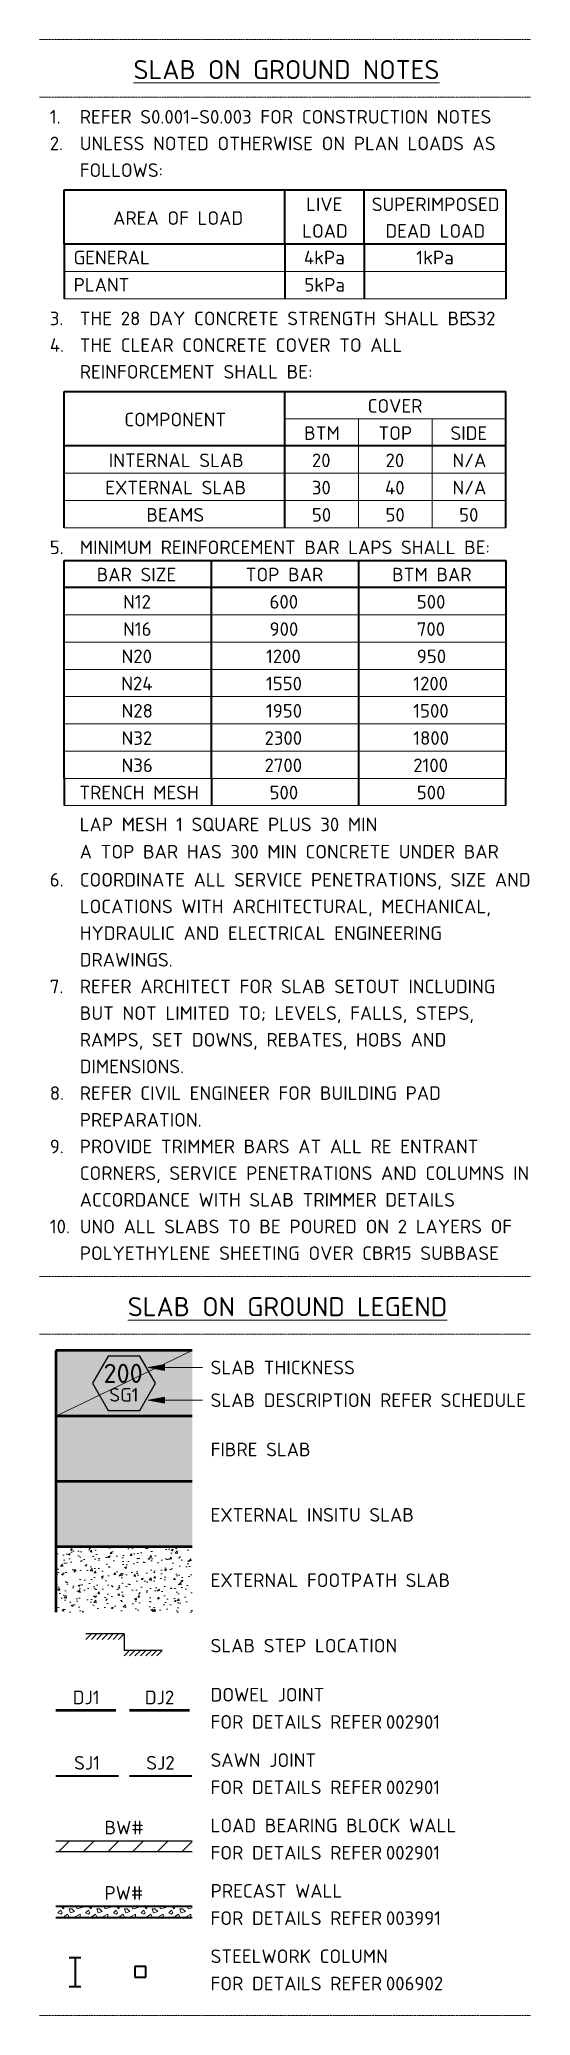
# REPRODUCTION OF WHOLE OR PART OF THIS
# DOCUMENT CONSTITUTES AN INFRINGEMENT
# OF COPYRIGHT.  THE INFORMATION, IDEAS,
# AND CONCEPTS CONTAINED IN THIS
# Model space of a CAD drawing. Header units: millimetres. Extents: x -2407225 to -2284062, y -3762 to 4044235.
# Drawn here: x -2293062 to -2284062, y -3762 to 32496 of the extents above.
import ezdxf

# ---------------------------------------------------------------- set-up
doc = ezdxf.new("R2010")
doc.units = ezdxf.units.MM
for name, pattern in [('Dash', [7, 5, -2]), ('Joint 1', [9.5, 7, -0.75, 1, -0.75]), ('Joint 2', [11.25, 7, -0.75, 1, -0.75, 1, -0.75])]:
    doc.linetypes.add(name, pattern=pattern)
for name, color, linetype, lineweight in [('A-000-T_TEXT', 231, 'Continuous', 13), ('A-010-M_LINE', 90, 'Continuous', 13), ('A-060-M_DETAIL', 3, 'Continuous', 25), ('Z-000-T_TEXT', 131, 'Continuous', 25), ('Z-060-M_DETAIL', 92, 'Continuous', 25), ('Z-200_P_REF_PLANE', 111, 'Dash', 13)]:
    doc.layers.add(name, color=color, linetype=linetype, lineweight=lineweight)
doc.styles.add('ISOCPEUR_2', font='isocpeur.ttf', dxfattribs={"height": 250})
doc.styles.add('ISOCPEUR_3', font='isocpeur.ttf', dxfattribs={"height": 350})
doc.styles.add('ISOCPEUR_B', font='', dxfattribs={"height": 250})
doc.styles.add('ISOCPEUR_B_1', font='', dxfattribs={"height": 350})
doc.styles.get('ISOCPEUR_B').set_extended_font_data('ISOCPEUR', bold=True)
doc.styles.get('ISOCPEUR_B_1').set_extended_font_data('ISOCPEUR', bold=True)

# ---------------------------------------------------------------- blocks, each defined once
blk = doc.blocks.new('NRP_Joint Location _v2_ - DJ1 - DOWELLED JOINT-4183157-_2_0_ SLAB ON GROUND LEGEND - LOADS')
at = {"layer": 'Z-060-M_DETAIL', "lineweight": 50}
blk.add_line((1005, 1838), (2105, 1838), dxfattribs=at)
blk = doc.blocks.new('NRP_Joint Location _v2_ - SJ1 - SAWN JOINT _No Cradle_-3000054-_2_0_ SLAB ON GROUND LEGEND - LOADS')
at = {"layer": 'Z-060-M_DETAIL', "linetype": 'Joint 1', "lineweight": 35}
blk.add_line((1005, 638), (2155, 638), dxfattribs=at)
blk = doc.blocks.new('NRP_Joint Location _v2_ - SJ2 - SAWN JOINT _with Cradle_-3000067-_2_0_ SLAB ON GROUND LEGEND - LOADS')
at = {"layer": 'Z-060-M_DETAIL', "linetype": 'Joint 2', "lineweight": 35}
blk.add_line((2355, 638), (3505, 638), dxfattribs=at)
blk = doc.blocks.new('NRP_Joint Location _v2_ - DJ2 - DOWELLED JOINT-4183182-_2_0_ SLAB ON GROUND LEGEND - LOADS')
at = {"layer": 'Z-060-M_DETAIL', "lineweight": 50}
blk.add_line((2355, 1838), (3455, 1838), dxfattribs=at)
blk = doc.blocks.new('NRP_Note - Reinforcement Cover _v2_ - Reinforcement Cover-2930140-_2_0_ SLAB ON GROUND LEGEND - LOADS')
at = {"layer": 'Z-000-T_TEXT', "lineweight": 35}
for p, q in [((1155, 23538), (1155, 26038)), ((1155, 26038), (9255, 26038)), ((5205, 23538), (5205, 26038)), ((9255, 23538), (9255, 26038)), ((9255, 25038), (1155, 25038))]:
    blk.add_line(p, q, dxfattribs=at)
at = {"layer": 'Z-000-T_TEXT', "lineweight": 18}
for p, q in [((9255, 25538), (5205, 25538)), ((6555, 23538), (6555, 25538)), ((7905, 23538), (7905, 25538)), ((9255, 24538), (1155, 24538)), ((9255, 24038), (1155, 24038)), ((9255, 23538), (1155, 23538))]:
    blk.add_line(p, q, dxfattribs=at)
at = {"layer": 'Z-000-T_TEXT', "lineweight": 18, "char_height": 250, "attachment_point": 1, "style": 'ISOCPEUR_B'}
for s, insert, width in [('COVER', (6720, 25898), 1226.58), ('COMPONENT', (2260, 25648), 2220.67), ('BTM', (5556, 25399), 777.64), ('TOP', (6919, 25399), 745.57), ('SIDE', (8239, 25399), 817.72)]:
    blk.add_mtext(s, dxfattribs=dict(at, insert=insert, width=width))
blk = doc.blocks.new('NRP_Note - Concrete Loads _v2_ - Concrete Loads-1295454-_2_0_ SLAB ON GROUND LEGEND - LOADS')
at = {"layer": 'Z-000-T_TEXT', "lineweight": 35}
for p, q in [((1155, 28738), (1155, 29738)), ((1155, 29738), (9255, 29738)), ((5205, 28738), (5205, 29738)), ((6655, 28738), (6655, 29738)), ((9255, 29738), (9255, 28738)), ((1155, 28738), (1155, 28238)), ((9255, 28738), (1155, 28738)), ((5205, 28738), (5205, 28238)), ((6655, 28738), (6655, 28238)), ((9255, 28738), (9255, 28238)), ((1155, 28238), (1155, 27738)), ((5205, 28238), (5205, 27738)), ((6655, 28238), (6655, 27738)), ((9255, 28238), (9255, 27738))]:
    blk.add_line(p, q, dxfattribs=at)
at = {"layer": 'Z-000-T_TEXT', "lineweight": 18}
for p, q in [((9255, 28238), (1155, 28238)), ((9255, 27738), (1155, 27738))]:
    blk.add_line(p, q, dxfattribs=at)
at = {"layer": 'Z-000-T_TEXT', "lineweight": 18, "char_height": 250, "attachment_point": 1, "style": 'ISOCPEUR_B'}
for s, insert, width in [('LIVE ', (5592, 29597), 962.02), ('SUPERIMPOSED', (6795, 29597), 2813.92), ('AREA OF LOAD', (2054, 29345), 2894.09), ('LOAD', (5520, 29108), 1002.11), ('DEAD LOAD', (7046, 29108), 2196.62)]:
    blk.add_mtext(s, dxfattribs=dict(at, insert=insert, width=width))
blk = doc.blocks.new('NRP_Slab Tag Dummy _v2_ - Thickness with Description-1498209-_2_0_ SLAB ON GROUND LEGEND - LOADS')
at = {"layer": 'Z-000-T_TEXT'}
for p, q in [((1966, 8338), (1677, 7838)), ((2543, 8338), (1966, 8338)), ((2832, 7838), (2543, 8338)), ((1677, 7838), (1966, 7338)), ((2543, 7338), (2832, 7838)), ((1966, 7338), (2543, 7338))]:
    blk.add_line(p, q, dxfattribs=at)
blk = doc.blocks.new('View Reference - Legend - Detail Ref-1561647-_2_0_ SLAB ON GROUND LEGEND - LOADS')
at = {"layer": 'Z-000-T_TEXT', "lineweight": 13, "insert": (3840, 1749), "char_height": 250, "width": 3711.81, "attachment_point": 1, "style": 'ISOCPEUR_2'}
blk.add_mtext('FOR DETAILS REFER', dxfattribs=at)
blk = doc.blocks.new('NRP_Slab Step _v2_ - Slab Step-780736-_2_0_ SLAB ON GROUND LEGEND - LOADS')
at = {"layer": 'Z-000-T_TEXT'}
for p, q in [((1655, 3238), (1555, 3138)), ((2255, 3238), (1555, 3238)), ((1755, 3238), (1655, 3138)), ((1855, 3238), (1755, 3138)), ((1955, 3238), (1855, 3138)), ((2055, 3238), (1955, 3138)), ((2155, 3238), (2055, 3138)), ((2255, 3238), (2155, 3138)), ((2255, 3238), (2255, 2938)), ((2355, 2938), (2255, 2838)), ((2955, 2938), (2255, 2938)), ((2455, 2938), (2355, 2838)), ((2555, 2938), (2455, 2838)), ((2655, 2938), (2555, 2838)), ((2755, 2938), (2655, 2838)), ((2855, 2938), (2755, 2838)), ((2955, 2938), (2855, 2838))]:
    blk.add_line(p, q, dxfattribs=at)
blk = doc.blocks.new('NRP_Note - Lap Schedule _v2_ - Slab on Ground-1169103-_2_0_ SLAB ON GROUND LEGEND - LOADS')
at = {"layer": 'Z-000-T_TEXT', "lineweight": 35}
for p, q in [((1155, 18938), (1155, 22938)), ((1155, 22938), (3855, 22938)), ((3855, 22938), (9255, 22938)), ((3855, 22938), (6555, 22938)), ((3855, 22438), (3855, 22938)), ((6555, 22938), (6555, 18938)), ((6555, 22938), (6555, 18938)), ((9255, 22938), (9255, 18938)), ((3855, 22438), (1155, 22438)), ((9255, 22438), (3855, 22438)), ((3855, 18938), (3855, 22438)), ((1155, 18938), (1155, 18438)), ((3855, 18938), (3855, 18438)), ((6555, 18938), (6555, 18438)), ((9255, 18438), (9255, 18938))]:
    blk.add_line(p, q, dxfattribs=at)
at = {"layer": 'Z-000-T_TEXT', "lineweight": 18}
for p, q in [((3855, 21938), (1155, 21938)), ((9255, 21938), (3855, 21938)), ((3855, 21438), (1155, 21438)), ((9255, 21438), (3855, 21438)), ((3855, 20938), (1155, 20938)), ((9255, 20938), (3855, 20938)), ((3855, 20438), (1155, 20438)), ((9255, 20438), (3855, 20438)), ((3855, 19938), (1155, 19938)), ((9255, 19938), (3855, 19938)), ((3855, 19438), (1155, 19438)), ((9255, 19438), (3855, 19438)), ((3855, 18938), (1155, 18938)), ((9255, 18938), (3855, 18938)), ((1155, 18438), (9255, 18438))]:
    blk.add_line(p, q, dxfattribs=at)
at = {"layer": 'Z-000-T_TEXT', "lineweight": 18, "char_height": 250, "attachment_point": 1}
for s, insert, width, style in [('BAR SIZE', (1753, 22803), 1787.76, 'ISOCPEUR_B'), ('TOP BAR', (4485, 22803), 1715.61, 'ISOCPEUR_B'), ('BTM BAR', (7169, 22803), 1747.68, 'ISOCPEUR_B'), ('N12', (2236, 22303), 609.28, 'ISOCPEUR_2'), ('600', (4922, 22303), 649.37, 'ISOCPEUR_2'), ('500', (7622, 22303), 649.37, 'ISOCPEUR_2'), ('N16', (2236, 21803), 609.28, 'ISOCPEUR_2'), ('900', (4922, 21803), 649.37, 'ISOCPEUR_2'), ('700', (7622, 21803), 649.37, 'ISOCPEUR_2'), ('N20', (2209, 21303), 673.42, 'ISOCPEUR_2'), ('1200', (4856, 21303), 801.69, 'ISOCPEUR_2'), ('950', (7622, 21303), 649.37, 'ISOCPEUR_2'), ('N24', (2203, 20803), 697.47, 'ISOCPEUR_2'), ('1550', (4856, 20803), 801.69, 'ISOCPEUR_2'), ('1200', (7556, 20803), 801.69, 'ISOCPEUR_2'), ('N28', (2209, 20303), 673.42, 'ISOCPEUR_2'), ('1950', (4856, 20303), 801.69, 'ISOCPEUR_2'), ('1500', (7556, 20303), 801.69, 'ISOCPEUR_2'), ('N32', (2209, 19803), 673.42, 'ISOCPEUR_2'), ('2300', (4830, 19803), 865.82, 'ISOCPEUR_2'), ('1800', (7556, 19803), 801.69, 'ISOCPEUR_2'), ('N36', (2209, 19303), 673.42, 'ISOCPEUR_2'), ('2700', (4830, 19303), 865.82, 'ISOCPEUR_2'), ('2100', (7556, 19303), 801.69, 'ISOCPEUR_2'), ('TRENCH MESH', (1435, 18803), 2549.37, 'ISOCPEUR_2'), ('500', (4922, 18803), 649.37, 'ISOCPEUR_2'), ('500', (7622, 18803), 649.37, 'ISOCPEUR_2'), ('LAP MESH 1 SQUARE PLUS 30 MIN', (1441, 18218), 6381.43, 'ISOCPEUR_2'), ('A TOP BAR HAS 300 MIN CONCRETE UNDER BAR', (1441, 17718), 8986.92, 'ISOCPEUR_2')]:
    blk.add_mtext(s, dxfattribs=dict(at, insert=insert, width=width, style=style))

msp = doc.modelspace()

# ---------------------------------------------------------------- hatches: boundary and pattern name
at = {"layer": 'A-000-T_TEXT', "lineweight": 18}
for points in [[(-2291070, 8128), (-2290770, 8075), (-2290770, 8181)], [(-2291070, 7528), (-2290770, 7475), (-2290770, 7581)]]:
    msp.add_hatch(color=7, dxfattribs=at).paths.add_polyline_path(points)
at = {"layer": 'Z-060-M_DETAIL'}
for color, points in [(10, [(-2292762, 8438), (-2292762, 7238), (-2290262, 7238), (-2290262, 8438)]), (10, [(-2292762, 7238), (-2292762, 6038), (-2290262, 6038), (-2290262, 7238)]), (254, [(-2292762, 6038), (-2292762, 4838), (-2290262, 4838), (-2290262, 6038)])]:
    msp.add_hatch(color=color, dxfattribs=at).paths.add_polyline_path(points)
at = {"layer": 'Z-060-M_DETAIL', "lineweight": 18}
h = msp.add_hatch(dxfattribs=at)
h.set_pattern_fill('FP_3', color=8, style=0, pattern_type=2)
h.set_pattern_definition([(50, (-2293766.6, 0), (364.368, -31.878), [38.1, -419.1]), (355, (-2293766.6, 0), (-70.486, 382.113), [30.48, -335.28]), (100.451, (-2293736.23, -2.66), (293.885, 350.233), [32.38, -356.18]), (46.184, (-2293766.6, 101.6), (542.16, -84.086), [57.15, -628.65]), (96.636, (-2293721.4, 94.6), (474.805, 494.855), [48.57, -534.27]), (351.184, (-2293766.6, 101.6), (474.81, 494.85), [45.72, -502.92]), (21, (-2293715.8, 76.2), (303.228, -204.53), [38.1, -419.1]), (326, (-2293715.8, 76.2), (123.604, 368.376), [30.48, -335.28]), (71.451, (-2293690.53, 59.16), (426.834, 163.843), [32.38, -356.18]), (37.5, (-2293766.6, 0), (6.1766, 169.1102), [3.353, -327.863, 3.353, -337.007, -336.55]), (37.5, (-2293766.6, 0), (6.1766, 169.1102), [-671.576, 3.353, -333.197]), (7.5, (-2293766.6, 0), (133.639, 200.3615), [3.353, -190.703, 3.353, -320.243, -128.27]), (7.5, (-2293766.6, 0), (133.639, 200.3615), [-517.652, 3.353, -124.917]), (327.5, (-2293879.88, 0), (271.1818, -11.4584), [3.353, -123.647, 3.353, -392.887, -525.78]), (327.5, (-2293879.88, 0), (271.1818, -11.4584), [-523.24, 3.353, -522.427]), (317.5, (-2293930.68, 0), (296.2585, 50.853), [3.353, -161.747, 3.353, -259.791, -373.38]), (317.5, (-2293930.68, 0), (296.2585, 50.853), [-428.244, 3.353, -370.027])])
h.paths.add_polyline_path([(-2292762, 4838), (-2292762, 3638), (-2290262, 3638), (-2290262, 4838)])
h = msp.add_hatch(dxfattribs=at)
h.set_pattern_fill('FP_1', color=8, style=0, pattern_type=2)
h.set_pattern_definition([(45, (-2293766.6, 0), (-226.274, 226.274), [])])
h.paths.add_polyline_path([(-2292762, -562), (-2292762, -752), (-2290262, -752), (-2290262, -562)])
h = msp.add_hatch(dxfattribs=at)
h.set_pattern_fill('FP_2', color=8, style=0, pattern_type=2)
h.set_pattern_definition([(296.565, (-2293639.6, 76.2), (7e-06, 508), [56.796, -1079.126]), (33.69, (-2293614.2, 25.4), (0.0006, 508), [91.58, -1740.04]), (33.69, (-2293106.2, 25.4), (0.0006, 508), [91.58, -1740.04]), (33.69, (-2292598.2, 25.4), (0.0006, 508), [91.58, -1740.04]), (116.565, (-2293538, 76.2), (7e-06, 508), [56.796, -1079.126]), (213.69, (-2293563.4, 127), (0.0006, 508), [91.58, -1740.04]), (213.69, (-2293055.4, 127), (0.0006, 508), [91.58, -1740.04]), (213.69, (-2292547.4, 127), (0.0006, 508), [91.58, -1740.04]), (26.565, (-2293436.4, 76.2), (0.0009, 508), [113.59, -1022.33]), (26.565, (-2292928.4, 76.2), (0.0009, 508), [113.59, -1022.33]), (270, (-2293334.8, 127), (508, 3e-14), [50.8, -457.2]), (225, (-2293334.8, 76.2), (-6e-14, 508), [71.84, -646.58]), (135, (-2293385.6, 25.4), (6e-14, 508), [71.84, -646.58]), (288.435, (-2293538, 228.6), (-0.0001, 508), [80.32, -1526.115]), (18.435, (-2293512.6, 152.4), (-0.0001, 508), [80.32, -1526.12]), (18.435, (-2293004.6, 152.4), (-0.0001, 508), [80.32, -1526.12]), (18.435, (-2292496.6, 152.4), (-0.0001, 508), [80.32, -1526.12]), (135, (-2293436.4, 177.8), (6e-14, 508), [71.84, -646.58]), (180, (-2293487.2, 228.6), (-6e-14, -508), [50.8, -457.2]), (251.565, (-2293665, 355.6), (0.0001, 508), [80.32, -1526.115]), (315, (-2293690.4, 279.4), (0, 508), [71.84, -646.58]), (71.565, (-2293639.6, 228.6), (0.0001, 508), [80.32, -1526.115]), (135, (-2293614.2, 304.8), (6e-14, 508), [71.84, -646.58]), (225, (-2293461.8, 355.6), (-6e-14, 508), [71.84, -646.58]), (123.69, (-2293512.6, 304.8), (0.0006, 508), [91.58, -1740.04]), (123.69, (-2293004.6, 304.8), (0.0006, 508), [91.58, -1740.04]), (26.565, (-2293563.4, 381), (0.0009, 508), [56.8, -1079.13]), (26.565, (-2293055.4, 381), (0.0009, 508), [56.8, -1079.13]), (315, (-2293512.6, 406.4), (0, 508), [71.84, -646.58]), (213.69, (-2293284, 482.6), (0.0006, 508), [91.58, -1740.04]), (213.69, (-2292776, 482.6), (0.0006, 508), [91.58, -1740.04]), (213.69, (-2292268, 482.6), (0.0006, 508), [91.58, -1740.04]), (296.565, (-2293360.2, 431.8), (7e-06, 508), [56.796, -1079.126]), (45, (-2293334.8, 381), (0, 508), [71.84, -646.58]), (90, (-2293284, 431.8), (-508, 3e-14), [50.8, -457.2]), (213.69, (-2293512.6, 508), (0.0006, 508), [91.58, -1740.04]), (213.69, (-2293004.6, 508), (0.0006, 508), [91.58, -1740.04]), (213.69, (-2292496.6, 508), (0.0006, 508), [91.58, -1740.04]), (315, (-2293588.8, 457.2), (0, 508), [35.92, -682.5]), (26.565, (-2293563.4, 431.8), (0.0009, 508), [56.8, -1079.13]), (26.565, (-2293055.4, 431.8), (0.0009, 508), [56.8, -1079.13]), (90, (-2293512.6, 457.2), (-508, 3e-14), [50.8, -457.2]), (333.435, (-2293715.8, 482.6), (-0.0009, 508), [56.8, -1079.13]), (333.435, (-2293207.8, 482.6), (-0.0009, 508), [56.8, -1079.13]), (243.435, (-2293665, 457.2), (-7e-06, 508), [56.796, -1079.126]), (161.565, (-2293690.4, 406.4), (0.0001, 508), [80.32, -1526.12]), (161.565, (-2293182.4, 406.4), (0.0001, 508), [80.32, -1526.12]), (161.565, (-2292674.4, 406.4), (0.0001, 508), [80.32, -1526.12]), (45, (-2293766.6, 431.8), (0, 508), [71.84, -646.58]), (26.565, (-2293741.2, 0), (0.0009, 508), [56.8, -1079.13]), (26.565, (-2293233.2, 0), (0.0009, 508), [56.8, -1079.13]), (116.565, (-2293690.4, 25.4), (7e-06, 508), [56.796, -1079.126]), (206.565, (-2293715.8, 76.2), (0.0009, 508), [56.8, -1079.13]), (206.565, (-2293207.8, 76.2), (0.0009, 508), [56.8, -1079.13]), (296.565, (-2293766.6, 50.8), (7e-06, 508), [56.796, -1079.126]), (14.036, (-2293385.6, 228.6), (0.002, 508), [104.73, -1989.81]), (14.036, (-2292877.6, 228.6), (0.002, 508), [104.73, -1989.81]), (14.036, (-2292369.6, 228.6), (0.002, 508), [104.73, -1989.81]), (14.036, (-2291861.6, 228.6), (0.002, 508), [104.73, -1989.81]), (135, (-2293284, 254), (6e-14, 508), [71.84, -646.58]), (198.435, (-2293334.8, 304.8), (-0.0001, 508), [80.32, -1526.12]), (198.435, (-2292826.8, 304.8), (-0.0001, 508), [80.32, -1526.12]), (198.435, (-2292318.8, 304.8), (-0.0001, 508), [80.32, -1526.12]), (296.565, (-2293411, 279.4), (7e-06, 508), [56.796, -1079.126]), (333.435, (-2293741.2, 152.4), (-0.0009, 508), [56.8, -1079.13]), (333.435, (-2293233.2, 152.4), (-0.0009, 508), [56.8, -1079.13]), (45, (-2293690.4, 127), (0, 508), [35.92, -682.5]), (116.565, (-2293665, 152.4), (7e-06, 508), [56.796, -1079.126]), (225, (-2293690.4, 203.2), (-6e-14, 508), [71.84, -646.58])])
h.paths.add_polyline_path([(-2292762, -1962), (-2290262, -1962), (-2290262, -1762), (-2292762, -1762)])

# ---------------------------------------------------------------- linework, layer by layer
at = {"layer": 'A-000-T_TEXT', "color": 7, "lineweight": 18}
for p, q in [((-2290770, 8181), (-2291070, 8128)), ((-2291070, 8128), (-2290770, 8075)), ((-2291070, 8128), (-2290076, 8128)), ((-2290770, 8075), (-2290770, 8181)), ((-2290770, 7581), (-2291070, 7528)), ((-2291070, 7528), (-2290770, 7475)), ((-2291070, 7528), (-2290076, 7528)), ((-2290770, 7475), (-2290770, 7581))]:
    msp.add_line(p, q, dxfattribs=at)
at = {"layer": 'A-010-M_LINE', "lineweight": 50}
for p, q in [((-2290262, 8438), (-2292762, 8438)), ((-2292762, 8438), (-2292762, 7238)), ((-2290262, 7238), (-2292762, 7238)), ((-2292762, 7238), (-2292762, 6038)), ((-2290262, 6038), (-2292762, 6038)), ((-2292762, 6038), (-2292762, 4838)), ((-2290262, 4838), (-2292762, 4838)), ((-2292762, 4838), (-2292762, 3638))]:
    msp.add_line(p, q, dxfattribs=at)
at = {"layer": 'A-010-M_LINE', "lineweight": 18}
msp.add_line((-2292762, 7238), (-2290262, 8438), dxfattribs=at)
at = {"layer": 'A-010-M_LINE', "lineweight": 25}
for p, q in [((-2290262, -562), (-2292762, -562)), ((-2292762, -752), (-2290262, -752))]:
    msp.add_line(p, q, dxfattribs=at)
at = {"layer": 'A-010-M_LINE', "lineweight": 35}
for p, q in [((-2290262, -1762), (-2292762, -1762)), ((-2292762, -1962), (-2290262, -1962)), ((-2292516, -2696), (-2292307, -2696)), ((-2292412, -2696), (-2292412, -3229)), ((-2291112, -2862), (-2291312, -2862)), ((-2291312, -2862), (-2291312, -3062)), ((-2291112, -3062), (-2291112, -2862)), ((-2292516, -3229), (-2292307, -3229)), ((-2291312, -3062), (-2291112, -3062))]:
    msp.add_line(p, q, dxfattribs=at)
at = {"layer": 'Z-200_P_REF_PLANE'}
for p, q in [((-2293062, 32496), (-2284062, 32496)), ((-2293062, 31438), (-2284062, 31438)), ((-2293062, 9796), (-2284062, 9796)), ((-2293062, 8738), (-2284062, 8738)), ((-2293062, -3762), (-2284062, -3762))]:
    msp.add_line(p, q, dxfattribs=at)

# ---------------------------------------------------------------- block references
at = {"layer": 'Z-000-T_TEXT', "lineweight": 18}
for name in ['NRP_Note - Concrete Loads _v2_ - Concrete Loads-1295454-_2_0_ SLAB ON GROUND LEGEND - LOADS', 'NRP_Note - Reinforcement Cover _v2_ - Reinforcement Cover-2930140-_2_0_ SLAB ON GROUND LEGEND - LOADS', 'NRP_Note - Lap Schedule _v2_ - Slab on Ground-1169103-_2_0_ SLAB ON GROUND LEGEND - LOADS']:
    msp.add_blockref(name, (-2293767, 0), dxfattribs=at)
at = {"layer": 'Z-000-T_TEXT'}
for name in ['NRP_Slab Tag Dummy _v2_ - Thickness with Description-1498209-_2_0_ SLAB ON GROUND LEGEND - LOADS', 'NRP_Slab Step _v2_ - Slab Step-780736-_2_0_ SLAB ON GROUND LEGEND - LOADS']:
    msp.add_blockref(name, (-2293767, 0), dxfattribs=at)
at = {"layer": 'Z-000-T_TEXT', "lineweight": 13}
for p in [(-2293767, 0), (-2293767, -1200), (-2293767, -2400), (-2293767, -3600), (-2293767, -4800)]:
    msp.add_blockref('View Reference - Legend - Detail Ref-1561647-_2_0_ SLAB ON GROUND LEGEND - LOADS', p, dxfattribs=at)
at = {"layer": 'Z-060-M_DETAIL', "lineweight": 50}
for name in ['NRP_Joint Location _v2_ - DJ1 - DOWELLED JOINT-4183157-_2_0_ SLAB ON GROUND LEGEND - LOADS', 'NRP_Joint Location _v2_ - DJ2 - DOWELLED JOINT-4183182-_2_0_ SLAB ON GROUND LEGEND - LOADS']:
    msp.add_blockref(name, (-2293767, 0), dxfattribs=at)
at = {"layer": 'Z-060-M_DETAIL', "linetype": 'Joint 1', "lineweight": 35}
msp.add_blockref('NRP_Joint Location _v2_ - SJ1 - SAWN JOINT _No Cradle_-3000054-_2_0_ SLAB ON GROUND LEGEND - LOADS', (-2293767, 0), dxfattribs=at)
at = {"layer": 'Z-060-M_DETAIL', "linetype": 'Joint 2', "lineweight": 35}
msp.add_blockref('NRP_Joint Location _v2_ - SJ2 - SAWN JOINT _with Cradle_-3000067-_2_0_ SLAB ON GROUND LEGEND - LOADS', (-2293767, 0), dxfattribs=at)

# ---------------------------------------------------------------- texts
at = {"layer": 'A-000-T_TEXT', "color": 7, "lineweight": 18, "attachment_point": 1}
for s, insert, char_height, width, style in [('\\LSLAB ON GROUND NOTES', (-2291340, 32119), 350, 6734.17, 'ISOCPEUR_B_1'), ('1.', (-2292874, 31203), 250, 665.46, 'ISOCPEUR_2'), ('REFER S0.001-S0.003 FOR CONSTRUCTION NOTES', (-2292325, 31203), 250, 8970.88, 'ISOCPEUR_2'), ('2.', (-2292874, 30714), 250, 665.46, 'ISOCPEUR_2'), ('UNLESS NOTED OTHERWISE ON PLAN LOADS AS ', (-2292325, 30714), 250, 9099.15, 'ISOCPEUR_2'), ('FOLLOWS:', (-2292325, 30224), 250, 1795.78, 'ISOCPEUR_2'), ('3.', (-2292874, 27503), 250, 665.46, 'ISOCPEUR_2'), ('THE 28 DAY CONCRETE STRENGTH SHALL BE ', (-2292325, 27503), 250, 8578.06, 'ISOCPEUR_2'), ('S32', (-2285248, 27503), 250, 697.47, 'ISOCPEUR_B'), ('4.', (-2292874, 27014), 250, 665.46, 'ISOCPEUR_2'), ('THE CLEAR CONCRETE COVER TO ALL ', (-2292325, 27014), 250, 7167.09, 'ISOCPEUR_2'), ('REINFORCEMENT SHALL BE:', (-2292325, 26524), 250, 4986.5, 'ISOCPEUR_2'), ('5.', (-2292874, 23303), 250, 665.46, 'ISOCPEUR_2'), ('MINIMUM REINFORCEMENT BAR LAPS SHALL BE:', (-2292325, 23303), 250, 8738.39, 'ISOCPEUR_2'), ('6.', (-2292874, 17203), 250, 665.46, 'ISOCPEUR_2'), ('COORDINATE ALL SERVICE PENETRATIONS, SIZE AND ', (-2292325, 17203), 250, 9748.52, 'ISOCPEUR_2'), ('LOCATIONS WITH ARCHITECTURAL, MECHANICAL, ', (-2292325, 16714), 250, 9043.03, 'ISOCPEUR_2'), ('HYDRAULIC AND ELECTRICAL ENGINEERING ', (-2292325, 16224), 250, 7928.69, 'ISOCPEUR_2'), ('DRAWINGS.', (-2292325, 15735), 250, 1988.18, 'ISOCPEUR_2'), ('7.', (-2292874, 15245), 250, 665.46, 'ISOCPEUR_2'), ('REFER ARCHITECT FOR SLAB SETOUT INCLUDING ', (-2292325, 15245), 250, 9107.17, 'ISOCPEUR_2'), ('BUT NOT LIMITED TO; LEVELS, FALLS, STEPS, ', (-2292325, 14756), 250, 8714.34, 'ISOCPEUR_2'), ('RAMPS, SET DOWNS, REBATES, HOBS AND ', (-2292325, 14267), 250, 8064.98, 'ISOCPEUR_2'), ('DIMENSIONS.', (-2292325, 13777), 250, 2196.62, 'ISOCPEUR_2'), ('8.', (-2292874, 13288), 250, 665.46, 'ISOCPEUR_2'), ('REFER CIVIL ENGINEER FOR BUILDING PAD ', (-2292325, 13288), 250, 7864.55, 'ISOCPEUR_2'), ('PREPARATION.', (-2292325, 12798), 250, 2621.52, 'ISOCPEUR_2'), ('9.', (-2292874, 12309), 250, 665.46, 'ISOCPEUR_2'), ('PROVIDE TRIMMER BARS AT ALL RE ENTRANT ', (-2292325, 12309), 250, 8762.44, 'ISOCPEUR_2'), ('CORNERS, SERVICE PENETRATIONS AND COLUMNS IN ', (-2292325, 11819), 250, 9748.52, 'ISOCPEUR_2'), ('ACCORDANCE WITH SLAB TRIMMER DETAILS', (-2292325, 11330), 250, 8072.99, 'ISOCPEUR_2'), ('10.', (-2292874, 10840), 250, 665.46, 'ISOCPEUR_2'), ('UNO ALL SLABS TO BE POURED ON 2 LAYERS OF ', (-2292325, 10840), 250, 9748.52, 'ISOCPEUR_B'), ('POLYETHYLENE SHEETING OVER CBR15 SUBBASE', (-2292325, 10351), 250, 9339.66, 'ISOCPEUR_B'), ('\\LSLAB ON GROUND LEGEND', (-2291446, 9419), 350, 6990.71, 'ISOCPEUR_B_1'), ('SLAB THICKNESS', (-2289926, 8253), 250, 3118.56, 'ISOCPEUR_2'), ('SLAB DESCRIPTION REFER SCHEDULE', (-2289926, 7653), 250, 6774.26, 'ISOCPEUR_2'), ('FIBRE SLAB', (-2289926, 6749), 250, 2156.54, 'ISOCPEUR_2'), ('EXTERNAL INSITU SLAB', (-2289926, 5549), 250, 4393.25, 'ISOCPEUR_2'), ('EXTERNAL FOOTPATH SLAB', (-2289926, 4349), 250, 5186.92, 'ISOCPEUR_2'), ('SLAB STEP LOCATION', (-2289926, 3149), 250, 4032.49, 'ISOCPEUR_2'), ('DOWEL JOINT', (-2289926, 2249), 250, 2429.11, 'ISOCPEUR_2'), ('SAWN JOINT', (-2289926, 1049), 250, 2268.78, 'ISOCPEUR_2'), ('LOAD BEARING BLOCK WALL', (-2289926, -151), 250, 5259.07, 'ISOCPEUR_2'), ('PRECAST WALL', (-2289926, -1351), 250, 2894.09, 'ISOCPEUR_2'), ('STEELWORK COLUMN', (-2289926, -2551), 250, 3800, 'ISOCPEUR_2')]:
    msp.add_mtext(s, dxfattribs=dict(at, insert=insert, char_height=char_height, width=width, style=style))
at = {"layer": 'A-060-M_DETAIL', "lineweight": 13, "char_height": 250, "attachment_point": 1, "style": 'ISOCPEUR_2'}
for s, insert, width in [('DJ1', (-2292453, 2199), 577.21), ('DJ2', (-2291130, 2199), 641.35), ('SJ1', (-2292428, 999), 577.21), ('SJ2', (-2291105, 999), 641.35)]:
    msp.add_mtext(s, dxfattribs=dict(at, insert=insert, width=width))
at = {"layer": 'Z-000-T_TEXT', "lineweight": 13, "attachment_point": 1}
for s, insert, char_height, width, style in [('GENERAL', (-2292437, 28621), 250, 1643.46, 'ISOCPEUR_2'), ('4kPa', (-2288216, 28621), 250, 913.92, 'ISOCPEUR_2'), ('1kPa', (-2286155, 28621), 250, 825.74, 'ISOCPEUR_2'), ('PLANT', (-2292437, 28121), 250, 1210.55, 'ISOCPEUR_2'), ('5kPa', (-2288206, 28121), 250, 889.87, 'ISOCPEUR_2'), ('INTERNAL SLAB', (-2291791, 24899), 250, 2910.13, 'ISOCPEUR_2'), ('20', (-2288069, 24899), 250, 432.91, 'ISOCPEUR_2'), ('20', (-2286719, 24899), 250, 432.91, 'ISOCPEUR_2'), ('N/A', (-2285491, 24899), 250, 729.54, 'ISOCPEUR_2'), ('EXTERNAL SLAB', (-2291857, 24399), 250, 3070.46, 'ISOCPEUR_2'), ('30', (-2288069, 24399), 250, 432.91, 'ISOCPEUR_2'), ('40', (-2286729, 24399), 250, 456.96, 'ISOCPEUR_2'), ('N/A', (-2285491, 24399), 250, 729.54, 'ISOCPEUR_2'), ('BEAMS', (-2291103, 23899), 250, 1242.62, 'ISOCPEUR_2'), ('50', (-2288069, 23899), 250, 432.91, 'ISOCPEUR_2'), ('50', (-2286719, 23899), 250, 432.91, 'ISOCPEUR_2'), ('50', (-2285369, 23899), 250, 432.91, 'ISOCPEUR_2'), ('200', (-2291889, 8196), 350, 889.87, 'ISOCPEUR_3'), ('SG1', (-2291783, 7752), 250, 633.33, 'ISOCPEUR_2'), ('002901', (-2286712, 1749), 250, 1234.6, 'ISOCPEUR_2'), ('002901', (-2286712, 549), 250, 1234.6, 'ISOCPEUR_2'), ('BW#', (-2291871, -189), 250, 849.79, 'ISOCPEUR_2'), ('002901', (-2286712, -651), 250, 1234.6, 'ISOCPEUR_2'), ('PW#', (-2291871, -1389), 250, 849.79, 'ISOCPEUR_2'), ('003991', (-2286712, -1851), 250, 1234.6, 'ISOCPEUR_2'), ('006902', (-2286712, -3051), 250, 1298.73, 'ISOCPEUR_2')]:
    msp.add_mtext(s, dxfattribs=dict(at, insert=insert, char_height=char_height, width=width, style=style))

doc.saveas('drawing.dxf')
